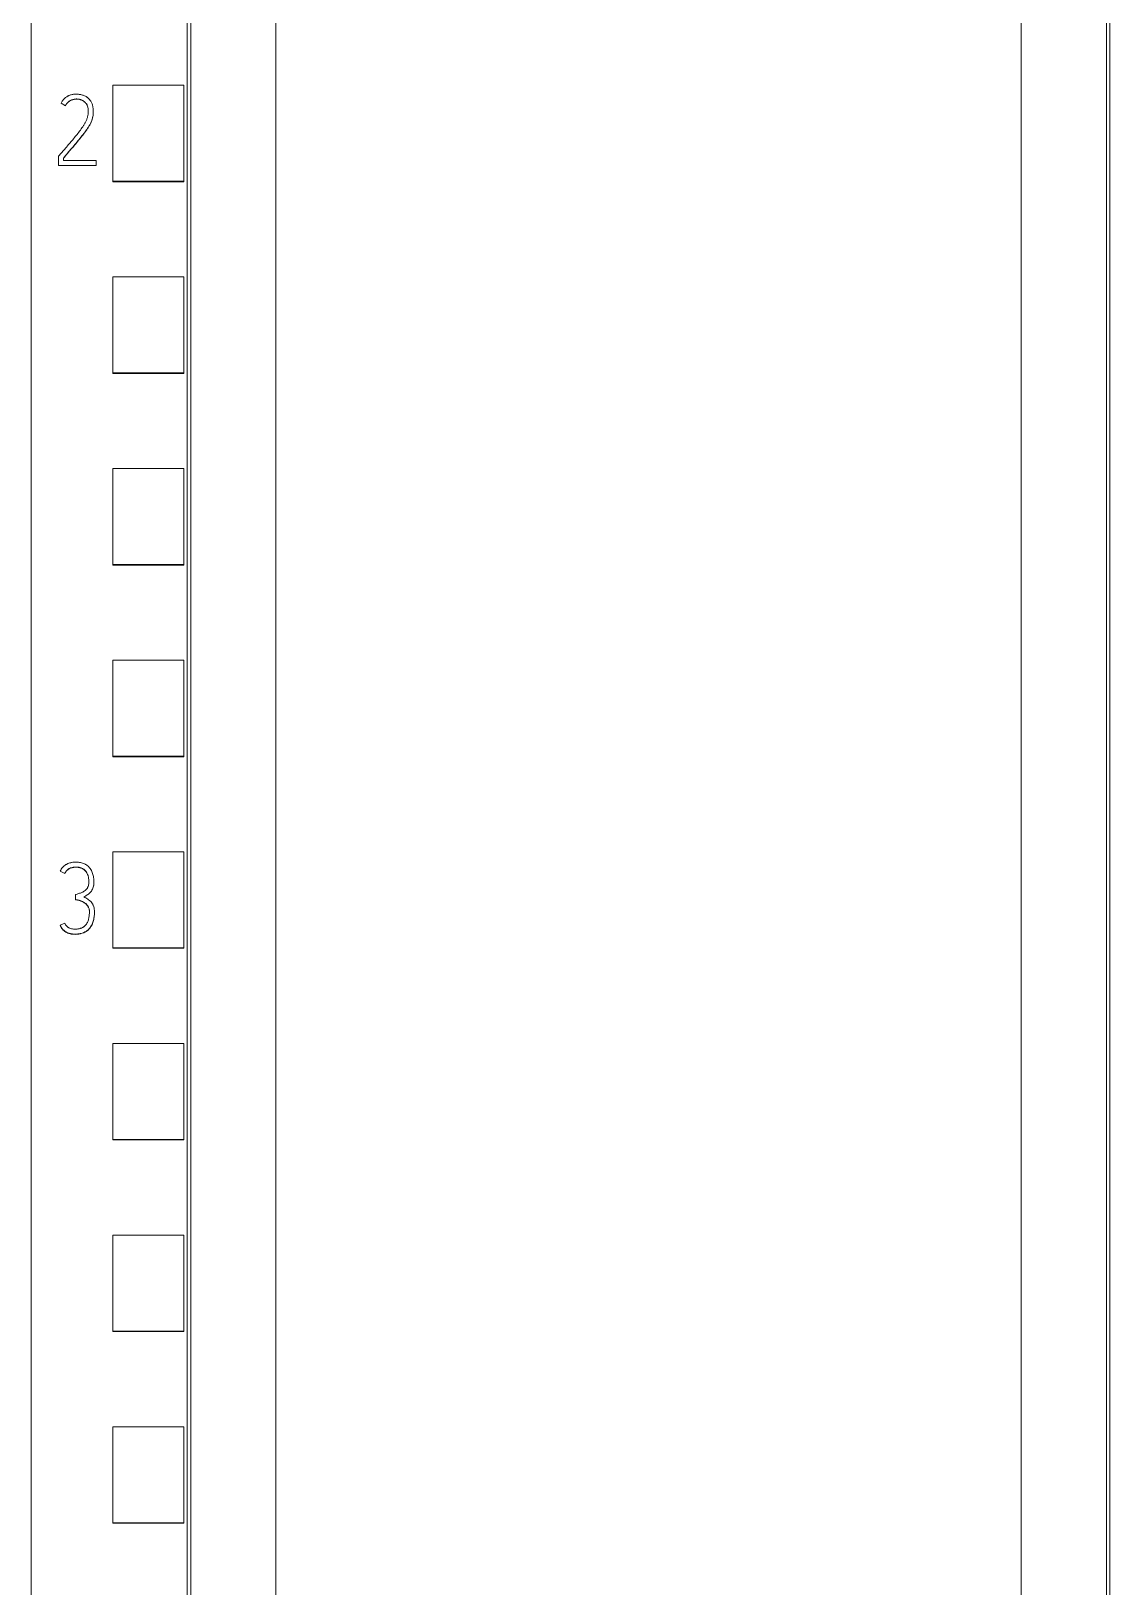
# Model space of a CAD drawing. Header units: millimetres. Extents: x 4137 to 6698, y 1400 to 3585.
# Drawn here: x 5938.25 to 5968.65, y 3271.34 to 3315.18 of the extents above; entities that cross this region are included whole.
import ezdxf

# ---------------------------------------------------------------- set-up
doc = ezdxf.new("R2010")
doc.units = ezdxf.units.MM
doc.layers.add('000-PI-Oprema', color=30, linetype='Continuous', lineweight=5)

msp = doc.modelspace()

# ---------------------------------------------------------------- linework, layer by layer
at = {"layer": '000-PI-Oprema', "color": 0, "linetype": 'ByBlock', "lineweight": 0}
for p, q in [((5938.248, 3360.465), (5938.248, 3247.047)), ((5942.648, 3358.185), (5942.648, 3249.37)), ((5968.648, 3249.37), (5968.648, 3358.185)), ((5940.548, 3310.955), (5940.548, 3313.657)), ((5942.548, 3313.657), (5940.548, 3313.657)), ((5942.548, 3310.955), (5942.548, 3313.657)), ((5940, 3312.915), (5940, 3312.921)), ((5940.083, 3311.537), (5939.157, 3311.537)), ((5940.083, 3311.398), (5940.083, 3311.537)), ((5939.018, 3311.398), (5940.083, 3311.398)), ((5940.083, 3311.392), (5939.018, 3311.392)), ((5940.083, 3311.398), (5940.083, 3311.392)), ((5940.548, 3310.934), (5940.548, 3310.955)), ((5942.548, 3310.955), (5940.548, 3310.955)), ((5942.548, 3310.934), (5940.548, 3310.934)), ((5942.548, 3310.934), (5942.548, 3310.955)), ((5940.548, 3305.554), (5940.548, 3308.255)), ((5942.548, 3308.255), (5940.548, 3308.255)), ((5942.548, 3305.554), (5942.548, 3308.255)), ((5940.548, 3305.534), (5940.548, 3305.554)), ((5942.548, 3305.554), (5940.548, 3305.554)), ((5942.548, 3305.534), (5940.548, 3305.534)), ((5942.548, 3305.534), (5942.548, 3305.554)), ((5940.548, 3300.152), (5940.548, 3302.854)), ((5942.548, 3302.854), (5940.548, 3302.854)), ((5942.548, 3300.152), (5942.548, 3302.854)), ((5940.548, 3300.134), (5940.548, 3300.152)), ((5942.548, 3300.152), (5940.548, 3300.152)), ((5942.548, 3300.134), (5940.548, 3300.134)), ((5942.548, 3300.134), (5942.548, 3300.152)), ((5940.548, 3294.751), (5940.548, 3297.452)), ((5942.548, 3297.452), (5940.548, 3297.452)), ((5942.548, 3294.751), (5942.548, 3297.452)), ((5940.548, 3294.734), (5940.548, 3294.751)), ((5942.548, 3294.751), (5940.548, 3294.751)), ((5942.548, 3294.734), (5940.548, 3294.734)), ((5942.548, 3294.734), (5942.548, 3294.751)), ((5940.548, 3289.349), (5940.548, 3292.05)), ((5942.548, 3292.05), (5940.548, 3292.05)), ((5942.548, 3289.349), (5942.548, 3292.05)), ((5940.015, 3291.194), (5940.015, 3291.2)), ((5939.494, 3290.847), (5939.494, 3290.841)), ((5939.502, 3290.709), (5939.502, 3290.703)), ((5940.032, 3290.341), (5940.032, 3290.347)), ((5940.548, 3289.334), (5940.548, 3289.349)), ((5942.548, 3289.349), (5940.548, 3289.349)), ((5942.548, 3289.334), (5940.548, 3289.334)), ((5942.548, 3289.334), (5942.548, 3289.349)), ((5940.548, 3283.947), (5940.548, 3286.649)), ((5942.548, 3286.649), (5940.548, 3286.649)), ((5942.548, 3283.947), (5942.548, 3286.649)), ((5940.548, 3283.934), (5940.548, 3283.947)), ((5942.548, 3283.947), (5940.548, 3283.947)), ((5942.548, 3283.934), (5940.548, 3283.934)), ((5942.548, 3283.934), (5942.548, 3283.947)), ((5940.548, 3278.546), (5940.548, 3281.247)), ((5942.548, 3281.247), (5940.548, 3281.247)), ((5942.548, 3278.546), (5942.548, 3281.247)), ((5940.548, 3278.534), (5940.548, 3278.546)), ((5942.548, 3278.546), (5940.548, 3278.546)), ((5942.548, 3278.534), (5940.548, 3278.534)), ((5942.548, 3278.534), (5942.548, 3278.546)), ((5940.548, 3273.144), (5940.548, 3275.845)), ((5942.548, 3275.845), (5940.548, 3275.845)), ((5942.548, 3273.144), (5942.548, 3275.845)), ((5940.548, 3273.135), (5940.548, 3273.144)), ((5942.548, 3273.144), (5940.548, 3273.144)), ((5942.548, 3273.135), (5940.548, 3273.135)), ((5942.548, 3273.135), (5942.548, 3273.144))]:
    msp.add_line(p, q, dxfattribs=at)
at = {"layer": '000-PI-Oprema', "color": 0, "linetype": 'ByBlock', "lineweight": 0, "ltscale": 0.25}
for p, q in [((5939.093, 3313.147), (5939.218, 3313.077)), ((5939.018, 3311.653), (5939.018, 3311.392)), ((5939.157, 3311.537), (5939.157, 3311.603)), ((5939.069, 3291.512), (5939.197, 3291.442)), ((5939.069, 3289.986), (5939.197, 3290.044))]:
    msp.add_line(p, q, dxfattribs=at)
at = {"layer": '000-PI-Oprema', "color": 0, "linetype": 'ByBlock', "lineweight": 0}
for points, knots in [([(5942.748, 3358.37), (5942.748, 3355.326), (5942.748, 3345.757), (5942.748, 3331.587), (5942.748, 3317.02), (5942.748, 3302.81), (5942.748, 3288.516), (5942.748, 3273.029), (5942.748, 3260.39), (5942.748, 3252.425), (5942.748, 3249.084)], [0, 0, 0, 0, 0.083934, 0.263736, 0.389889, 0.484142, 0.653794, 0.78188, 0.908517, 1, 1, 1, 1]), ([(5968.548, 3249.084), (5968.548, 3252.425), (5968.548, 3260.39), (5968.548, 3273.029), (5968.548, 3288.516), (5968.548, 3302.81), (5968.548, 3317.02), (5968.548, 3331.587), (5968.548, 3345.757), (5968.548, 3355.326), (5968.548, 3358.37)], [0, 0, 0, 0, 0.091483, 0.21812, 0.346206, 0.515858, 0.610111, 0.736264, 0.916066, 1, 1, 1, 1]), ([(5945.148, 3355.305), (5945.148, 3353.282), (5945.148, 3344.733), (5945.148, 3331.587), (5945.148, 3317.02), (5945.148, 3302.81), (5945.148, 3288.516), (5945.148, 3273.029), (5945.148, 3260.271), (5945.148, 3251.39), (5945.148, 3247.132), (5945.148, 3246.334)], [0, 0, 0, 0, 0.055935, 0.236292, 0.362833, 0.457376, 0.627551, 0.756032, 0.883059, 0.978086, 1, 1, 1, 1]), ([(5966.148, 3355.305), (5966.148, 3353.282), (5966.148, 3344.733), (5966.148, 3331.587), (5966.148, 3317.02), (5966.148, 3302.81), (5966.148, 3288.516), (5966.148, 3273.029), (5966.148, 3260.271), (5966.148, 3251.39), (5966.148, 3247.132), (5966.148, 3246.334)], [0, 0, 0, 0, 0.055935, 0.236292, 0.362833, 0.457376, 0.627551, 0.756032, 0.883059, 0.978086, 1, 1, 1, 1]), ([(5939.218, 3313.083), (5939.229, 3313.107), (5939.243, 3313.129), (5939.267, 3313.159), (5939.275, 3313.169), (5939.294, 3313.187), (5939.304, 3313.195), (5939.336, 3313.218), (5939.358, 3313.23), (5939.407, 3313.25), (5939.432, 3313.257), (5939.47, 3313.264), (5939.483, 3313.266), (5939.508, 3313.268), (5939.522, 3313.269), (5939.56, 3313.268), (5939.586, 3313.266), (5939.624, 3313.257), (5939.636, 3313.254), (5939.661, 3313.245), (5939.673, 3313.24), (5939.708, 3313.224), (5939.73, 3313.21), (5939.761, 3313.186), (5939.77, 3313.177), (5939.788, 3313.158), (5939.796, 3313.148), (5939.808, 3313.132), (5939.811, 3313.127), (5939.818, 3313.115), (5939.827, 3313.098), (5939.834, 3313.08), (5939.842, 3313.055), (5939.845, 3313.043), (5939.851, 3313.017), (5939.853, 3313.005), (5939.856, 3312.979), (5939.857, 3312.966), (5939.859, 3312.94), (5939.859, 3312.927), (5939.859, 3312.902), (5939.858, 3312.889), (5939.856, 3312.863), (5939.855, 3312.85), (5939.85, 3312.811), (5939.845, 3312.786), (5939.835, 3312.749), (5939.831, 3312.736), (5939.823, 3312.712), (5939.819, 3312.7), (5939.804, 3312.664), (5939.793, 3312.64), (5939.769, 3312.595), (5939.756, 3312.573), (5939.73, 3312.529), (5939.716, 3312.508), (5939.673, 3312.444), (5939.643, 3312.402), (5939.551, 3312.279), (5939.486, 3312.199), (5939.387, 3312.081), (5939.353, 3312.042), (5939.287, 3311.964), (5939.253, 3311.925), (5939.186, 3311.847), (5939.153, 3311.808), (5939.085, 3311.731), (5939.052, 3311.692), (5939.018, 3311.653)], [0, 0, 0, 0, 0.03125, 0.03125, 0.046875, 0.046875, 0.0625, 0.0625, 0.09375, 0.09375, 0.125, 0.125, 0.140625, 0.140625, 0.15625, 0.15625, 0.1875, 0.1875, 0.203125, 0.203125, 0.21875, 0.21875, 0.25, 0.25, 0.265625, 0.265625, 0.28125, 0.28125, 0.289063, 0.289063, 0.296875, 0.3125, 0.3125, 0.328125, 0.328125, 0.34375, 0.34375, 0.359375, 0.359375, 0.375, 0.375, 0.390625, 0.390625, 0.40625, 0.40625, 0.4375, 0.4375, 0.453125, 0.453125, 0.46875, 0.46875, 0.5, 0.5, 0.53125, 0.53125, 0.5625, 0.5625, 0.625, 0.625, 0.75, 0.75, 0.8125, 0.8125, 0.875, 0.875, 0.9375, 0.9375, 1, 1, 1, 1]), ([(5939.157, 3311.603), (5939.196, 3311.649), (5939.235, 3311.695), (5939.313, 3311.787), (5939.352, 3311.833), (5939.43, 3311.924), (5939.469, 3311.97), (5939.547, 3312.062), (5939.585, 3312.109), (5939.661, 3312.202), (5939.699, 3312.249), (5939.753, 3312.321), (5939.771, 3312.345), (5939.806, 3312.394), (5939.824, 3312.419), (5939.857, 3312.469), (5939.873, 3312.494), (5939.903, 3312.546), (5939.918, 3312.573), (5939.936, 3312.614), (5939.942, 3312.628), (5939.953, 3312.656), (5939.959, 3312.67), (5939.973, 3312.713), (5939.98, 3312.742), (5939.991, 3312.801), (5939.995, 3312.831), (5939.999, 3312.876), (5940, 3312.891), (5940, 3312.921), (5940, 3312.937), (5939.998, 3312.982), (5939.995, 3313.012), (5939.987, 3313.056), (5939.984, 3313.071), (5939.976, 3313.1), (5939.971, 3313.115), (5939.961, 3313.143), (5939.955, 3313.157), (5939.942, 3313.184), (5939.934, 3313.197), (5939.922, 3313.216), (5939.918, 3313.222), (5939.909, 3313.234), (5939.904, 3313.241), (5939.889, 3313.258), (5939.879, 3313.269), (5939.858, 3313.29), (5939.847, 3313.301), (5939.829, 3313.314), (5939.823, 3313.319), (5939.81, 3313.327), (5939.803, 3313.331), (5939.77, 3313.351), (5939.743, 3313.363), (5939.7, 3313.378), (5939.685, 3313.382), (5939.656, 3313.39), (5939.641, 3313.393), (5939.611, 3313.399), (5939.596, 3313.4), (5939.566, 3313.403), (5939.551, 3313.404), (5939.521, 3313.405), (5939.506, 3313.404), (5939.476, 3313.403), (5939.46, 3313.402), (5939.415, 3313.397), (5939.385, 3313.391), (5939.342, 3313.377), (5939.328, 3313.372), (5939.307, 3313.362), (5939.3, 3313.359), (5939.287, 3313.352), (5939.28, 3313.349), (5939.247, 3313.33), (5939.223, 3313.312), (5939.189, 3313.282), (5939.178, 3313.271), (5939.157, 3313.249), (5939.148, 3313.237), (5939.121, 3313.201), (5939.106, 3313.175), (5939.093, 3313.147)], [0, 0, 0, 0, 0.0625, 0.0625, 0.125, 0.125, 0.1875, 0.1875, 0.25, 0.25, 0.3125, 0.3125, 0.34375, 0.34375, 0.375, 0.375, 0.40625, 0.40625, 0.4375, 0.4375, 0.453125, 0.453125, 0.46875, 0.46875, 0.5, 0.5, 0.53125, 0.53125, 0.546875, 0.546875, 0.5625, 0.5625, 0.59375, 0.59375, 0.609375, 0.609375, 0.625, 0.625, 0.640625, 0.640625, 0.65625, 0.65625, 0.664062, 0.664062, 0.671875, 0.671875, 0.6875, 0.6875, 0.703125, 0.703125, 0.710937, 0.710937, 0.71875, 0.71875, 0.75, 0.75, 0.765625, 0.765625, 0.78125, 0.78125, 0.796875, 0.796875, 0.8125, 0.8125, 0.828125, 0.828125, 0.84375, 0.84375, 0.875, 0.875, 0.890625, 0.890625, 0.898437, 0.898437, 0.90625, 0.90625, 0.9375, 0.9375, 0.953125, 0.953125, 0.96875, 0.96875, 1, 1, 1, 1]), ([(5939.859, 3312.912), (5939.859, 3312.923), (5939.859, 3312.933), (5939.857, 3312.957), (5939.856, 3312.969), (5939.853, 3312.995), (5939.851, 3313.008), (5939.846, 3313.033), (5939.843, 3313.046), (5939.835, 3313.071), (5939.83, 3313.083), (5939.822, 3313.1), (5939.819, 3313.106), (5939.813, 3313.118), (5939.809, 3313.123), (5939.791, 3313.15), (5939.773, 3313.169), (5939.748, 3313.19), (5939.743, 3313.194), (5939.732, 3313.202), (5939.716, 3313.212), (5939.688, 3313.228), (5939.664, 3313.238), (5939.639, 3313.247), (5939.626, 3313.25), (5939.588, 3313.259), (5939.563, 3313.262), (5939.51, 3313.263), (5939.471, 3313.26), (5939.433, 3313.251), (5939.408, 3313.243), (5939.396, 3313.239), (5939.372, 3313.229), (5939.36, 3313.224), (5939.337, 3313.212), (5939.326, 3313.205), (5939.294, 3313.182), (5939.275, 3313.164), (5939.251, 3313.133), (5939.244, 3313.123), (5939.23, 3313.1), (5939.224, 3313.089), (5939.218, 3313.077)], [0, 0, 0, 0, 0.034384, 0.034384, 0.076368, 0.076368, 0.118351, 0.118351, 0.160334, 0.160334, 0.202317, 0.202317, 0.223309, 0.223309, 0.244301, 0.244301, 0.328267, 0.328267, 0.349259, 0.349259, 0.370251, 0.412234, 0.454217, 0.454217, 0.496201, 0.496201, 0.580167, 0.580167, 0.664134, 0.706117, 0.706117, 0.7481, 0.7481, 0.790084, 0.790084, 0.832067, 0.832067, 0.916033, 0.916033, 0.958017, 0.958017, 1, 1, 1, 1]), ([(5940, 3312.916), (5940, 3312.894), (5939.999, 3312.873), (5939.995, 3312.822), (5939.991, 3312.792), (5939.982, 3312.748), (5939.979, 3312.733), (5939.971, 3312.704), (5939.967, 3312.689), (5939.958, 3312.661), (5939.952, 3312.647), (5939.941, 3312.619), (5939.935, 3312.605), (5939.916, 3312.564), (5939.902, 3312.538), (5939.872, 3312.486), (5939.855, 3312.46), (5939.822, 3312.41), (5939.805, 3312.386), (5939.77, 3312.337), (5939.752, 3312.313), (5939.697, 3312.241), (5939.66, 3312.194), (5939.584, 3312.101), (5939.546, 3312.055), (5939.468, 3311.963), (5939.429, 3311.917), (5939.351, 3311.826), (5939.312, 3311.78), (5939.234, 3311.689), (5939.196, 3311.643), (5939.157, 3311.597)], [0, 0, 0, 0, 0.040253, 0.040253, 0.096709, 0.096709, 0.124936, 0.124936, 0.153164, 0.153164, 0.181392, 0.181392, 0.20962, 0.20962, 0.266076, 0.266076, 0.322531, 0.322531, 0.378987, 0.378987, 0.435443, 0.435443, 0.548354, 0.548354, 0.661266, 0.661266, 0.774177, 0.774177, 0.887089, 0.887089, 1, 1, 1, 1]), ([(5939.069, 3291.512), (5939.078, 3291.531), (5939.097, 3291.566), (5939.122, 3291.598), (5939.142, 3291.621), (5939.149, 3291.628), (5939.164, 3291.642), (5939.172, 3291.649), (5939.195, 3291.668), (5939.211, 3291.68), (5939.237, 3291.696), (5939.246, 3291.701), (5939.264, 3291.71), (5939.273, 3291.715), (5939.301, 3291.727), (5939.32, 3291.734), (5939.349, 3291.742), (5939.359, 3291.745), (5939.378, 3291.749), (5939.388, 3291.751), (5939.418, 3291.756), (5939.458, 3291.761), (5939.498, 3291.762), (5939.539, 3291.761), (5939.559, 3291.761), (5939.599, 3291.757), (5939.619, 3291.754), (5939.659, 3291.746), (5939.678, 3291.742), (5939.717, 3291.729), (5939.735, 3291.722), (5939.763, 3291.709), (5939.772, 3291.704), (5939.79, 3291.694), (5939.798, 3291.689), (5939.823, 3291.672), (5939.839, 3291.66), (5939.861, 3291.64), (5939.868, 3291.633), (5939.882, 3291.618), (5939.889, 3291.61), (5939.908, 3291.587), (5939.92, 3291.57), (5939.941, 3291.536), (5939.95, 3291.518), (5939.975, 3291.463), (5939.987, 3291.424), (5940, 3291.366), (5940.004, 3291.346), (5940.01, 3291.306), (5940.012, 3291.286), (5940.014, 3291.246), (5940.015, 3291.226), (5940.015, 3291.186), (5940.015, 3291.166), (5940.012, 3291.125), (5940.01, 3291.105), (5940.002, 3291.065), (5939.996, 3291.046), (5939.981, 3291.009), (5939.973, 3290.991), (5939.957, 3290.964), (5939.952, 3290.956), (5939.94, 3290.939), (5939.934, 3290.931), (5939.914, 3290.908), (5939.9, 3290.894), (5939.878, 3290.874), (5939.87, 3290.867), (5939.854, 3290.855), (5939.845, 3290.849), (5939.82, 3290.833), (5939.803, 3290.822), (5939.768, 3290.802), (5939.75, 3290.793), (5939.732, 3290.784)], [0, 0, 0, 0, 0.03125, 0.0625, 0.0625, 0.078125, 0.078125, 0.09375, 0.09375, 0.125, 0.125, 0.140625, 0.140625, 0.15625, 0.15625, 0.1875, 0.1875, 0.203125, 0.203125, 0.21875, 0.21875, 0.25, 0.28125, 0.28125, 0.3125, 0.3125, 0.34375, 0.34375, 0.375, 0.375, 0.40625, 0.40625, 0.421875, 0.421875, 0.4375, 0.4375, 0.46875, 0.46875, 0.484375, 0.484375, 0.5, 0.5, 0.53125, 0.53125, 0.5625, 0.5625, 0.625, 0.625, 0.65625, 0.65625, 0.6875, 0.6875, 0.71875, 0.71875, 0.75, 0.75, 0.78125, 0.78125, 0.8125, 0.8125, 0.84375, 0.84375, 0.859375, 0.859375, 0.875, 0.875, 0.90625, 0.90625, 0.921875, 0.921875, 0.9375, 0.9375, 0.96875, 0.96875, 1, 1, 1, 1]), ([(5939.494, 3290.847), (5939.525, 3290.857), (5939.557, 3290.866), (5939.62, 3290.886), (5939.651, 3290.896), (5939.696, 3290.916), (5939.711, 3290.924), (5939.74, 3290.941), (5939.753, 3290.95), (5939.773, 3290.965), (5939.779, 3290.971), (5939.791, 3290.982), (5939.797, 3290.988), (5939.813, 3291.007), (5939.824, 3291.019), (5939.837, 3291.04), (5939.841, 3291.047), (5939.849, 3291.062), (5939.852, 3291.07), (5939.861, 3291.093), (5939.865, 3291.109), (5939.871, 3291.141), (5939.873, 3291.158), (5939.874, 3291.191), (5939.874, 3291.207), (5939.873, 3291.257), (5939.871, 3291.289), (5939.863, 3291.338), (5939.86, 3291.354), (5939.853, 3291.378), (5939.851, 3291.386), (5939.846, 3291.402), (5939.843, 3291.41), (5939.834, 3291.433), (5939.827, 3291.448), (5939.81, 3291.477), (5939.801, 3291.491), (5939.781, 3291.517), (5939.77, 3291.53), (5939.752, 3291.547), (5939.746, 3291.552), (5939.733, 3291.562), (5939.726, 3291.567), (5939.705, 3291.581), (5939.69, 3291.589), (5939.66, 3291.601), (5939.644, 3291.607), (5939.611, 3291.615), (5939.595, 3291.617), (5939.562, 3291.621), (5939.546, 3291.623), (5939.512, 3291.623), (5939.496, 3291.623), (5939.462, 3291.621), (5939.446, 3291.619), (5939.413, 3291.614), (5939.397, 3291.611), (5939.373, 3291.603), (5939.365, 3291.601), (5939.35, 3291.595), (5939.342, 3291.592), (5939.327, 3291.585), (5939.319, 3291.581), (5939.305, 3291.572), (5939.298, 3291.568), (5939.278, 3291.553), (5939.265, 3291.542), (5939.242, 3291.518), (5939.232, 3291.506), (5939.213, 3291.478), (5939.205, 3291.464), (5939.197, 3291.449)], [0, 0, 0, 0, 0.0625, 0.0625, 0.125, 0.125, 0.15625, 0.15625, 0.1875, 0.1875, 0.203125, 0.203125, 0.21875, 0.21875, 0.25, 0.25, 0.265625, 0.265625, 0.28125, 0.28125, 0.3125, 0.3125, 0.34375, 0.34375, 0.375, 0.375, 0.4375, 0.4375, 0.46875, 0.46875, 0.484375, 0.484375, 0.5, 0.5, 0.53125, 0.53125, 0.5625, 0.5625, 0.59375, 0.59375, 0.609375, 0.609375, 0.625, 0.625, 0.65625, 0.65625, 0.6875, 0.6875, 0.71875, 0.71875, 0.75, 0.75, 0.78125, 0.78125, 0.8125, 0.8125, 0.84375, 0.84375, 0.859375, 0.859375, 0.875, 0.875, 0.890625, 0.890625, 0.90625, 0.90625, 0.9375, 0.9375, 0.96875, 0.96875, 1, 1, 1, 1]), ([(5939.197, 3291.442), (5939.204, 3291.457), (5939.213, 3291.472), (5939.231, 3291.499), (5939.241, 3291.511), (5939.259, 3291.529), (5939.265, 3291.535), (5939.277, 3291.546), (5939.284, 3291.551), (5939.297, 3291.561), (5939.304, 3291.565), (5939.318, 3291.574), (5939.325, 3291.578), (5939.348, 3291.588), (5939.363, 3291.594), (5939.395, 3291.604), (5939.411, 3291.607), (5939.444, 3291.613), (5939.46, 3291.615), (5939.493, 3291.617), (5939.51, 3291.617), (5939.56, 3291.616), (5939.592, 3291.613), (5939.633, 3291.603), (5939.641, 3291.601), (5939.657, 3291.596), (5939.665, 3291.593), (5939.688, 3291.584), (5939.702, 3291.576), (5939.724, 3291.563), (5939.73, 3291.558), (5939.743, 3291.548), (5939.75, 3291.543), (5939.768, 3291.526), (5939.779, 3291.513), (5939.794, 3291.494), (5939.799, 3291.487), (5939.809, 3291.473), (5939.822, 3291.452), (5939.832, 3291.43), (5939.845, 3291.399), (5939.85, 3291.383), (5939.859, 3291.354), (5939.862, 3291.34), (5939.864, 3291.326)], [0, 0, 0, 0, 0.055989, 0.055989, 0.111979, 0.111979, 0.139974, 0.139974, 0.167968, 0.167968, 0.195963, 0.195963, 0.223958, 0.223958, 0.279947, 0.279947, 0.335937, 0.335937, 0.391926, 0.391926, 0.447916, 0.447916, 0.559895, 0.559895, 0.587889, 0.587889, 0.615884, 0.615884, 0.671874, 0.671874, 0.699868, 0.699868, 0.727863, 0.727863, 0.783853, 0.783853, 0.811847, 0.811847, 0.839842, 0.895832, 0.895832, 0.951821, 0.951821, 1, 1, 1, 1]), ([(5940.01, 3291.104), (5940.011, 3291.115), (5940.013, 3291.126), (5940.015, 3291.156), (5940.015, 3291.175), (5940.015, 3291.193)], [0, 0, 0, 0, 0.372922, 0.372922, 1, 1, 1, 1]), ([(5939.732, 3290.784), (5939.751, 3290.774), (5939.77, 3290.764), (5939.806, 3290.743), (5939.824, 3290.732), (5939.859, 3290.709), (5939.876, 3290.697), (5939.901, 3290.677), (5939.909, 3290.669), (5939.924, 3290.655), (5939.931, 3290.647), (5939.951, 3290.623), (5939.964, 3290.606), (5939.98, 3290.579), (5939.985, 3290.569), (5939.994, 3290.55), (5939.998, 3290.541), (5940.01, 3290.511), (5940.016, 3290.491), (5940.023, 3290.46), (5940.025, 3290.45), (5940.028, 3290.429), (5940.029, 3290.418), (5940.032, 3290.387), (5940.032, 3290.366), (5940.032, 3290.324), (5940.031, 3290.303), (5940.029, 3290.261), (5940.027, 3290.24), (5940.021, 3290.199), (5940.018, 3290.178), (5940.005, 3290.116), (5939.994, 3290.076), (5939.974, 3290.028), (5939.97, 3290.018), (5939.961, 3289.999), (5939.956, 3289.99), (5939.941, 3289.962), (5939.93, 3289.944), (5939.905, 3289.91), (5939.892, 3289.894), (5939.87, 3289.871), (5939.862, 3289.863), (5939.847, 3289.849), (5939.838, 3289.842), (5939.813, 3289.823), (5939.796, 3289.811), (5939.769, 3289.796), (5939.759, 3289.791), (5939.74, 3289.782), (5939.73, 3289.778), (5939.681, 3289.758), (5939.64, 3289.748), (5939.578, 3289.738), (5939.557, 3289.736), (5939.514, 3289.734), (5939.493, 3289.733), (5939.451, 3289.734), (5939.43, 3289.735), (5939.399, 3289.739), (5939.388, 3289.74), (5939.367, 3289.744), (5939.357, 3289.746), (5939.326, 3289.753), (5939.306, 3289.76), (5939.276, 3289.771), (5939.267, 3289.776), (5939.248, 3289.785), (5939.238, 3289.79), (5939.211, 3289.806), (5939.193, 3289.818), (5939.169, 3289.838), (5939.161, 3289.845), (5939.147, 3289.861), (5939.14, 3289.869), (5939.12, 3289.894), (5939.109, 3289.911), (5939.088, 3289.948), (5939.078, 3289.966), (5939.069, 3289.986)], [0, 0, 0, 0, 0.03125, 0.03125, 0.0625, 0.0625, 0.09375, 0.09375, 0.109375, 0.109375, 0.125, 0.125, 0.15625, 0.15625, 0.171875, 0.171875, 0.1875, 0.1875, 0.21875, 0.21875, 0.234375, 0.234375, 0.25, 0.25, 0.28125, 0.28125, 0.3125, 0.3125, 0.34375, 0.34375, 0.375, 0.375, 0.4375, 0.4375, 0.453125, 0.453125, 0.46875, 0.46875, 0.5, 0.5, 0.53125, 0.53125, 0.546875, 0.546875, 0.5625, 0.5625, 0.59375, 0.59375, 0.609375, 0.609375, 0.625, 0.625, 0.6875, 0.6875, 0.71875, 0.71875, 0.75, 0.75, 0.78125, 0.78125, 0.796875, 0.796875, 0.8125, 0.8125, 0.84375, 0.84375, 0.859375, 0.859375, 0.875, 0.875, 0.90625, 0.90625, 0.921875, 0.921875, 0.9375, 0.9375, 0.96875, 0.96875, 1, 1, 1, 1]), ([(5939.197, 3290.044), (5939.204, 3290.028), (5939.212, 3290.013), (5939.23, 3289.983), (5939.24, 3289.97), (5939.258, 3289.95), (5939.264, 3289.944), (5939.278, 3289.933), (5939.284, 3289.928), (5939.299, 3289.918), (5939.306, 3289.914), (5939.322, 3289.905), (5939.33, 3289.902), (5939.354, 3289.892), (5939.37, 3289.888), (5939.404, 3289.881), (5939.422, 3289.878), (5939.456, 3289.875), (5939.473, 3289.875), (5939.508, 3289.875), (5939.525, 3289.876), (5939.559, 3289.878), (5939.576, 3289.881), (5939.602, 3289.886), (5939.61, 3289.887), (5939.627, 3289.892), (5939.636, 3289.894), (5939.66, 3289.902), (5939.676, 3289.908), (5939.7, 3289.92), (5939.707, 3289.924), (5939.722, 3289.933), (5939.73, 3289.938), (5939.75, 3289.953), (5939.763, 3289.964), (5939.787, 3289.989), (5939.798, 3290.003), (5939.818, 3290.032), (5939.826, 3290.047), (5939.841, 3290.078), (5939.848, 3290.094), (5939.865, 3290.144), (5939.872, 3290.177), (5939.881, 3290.228), (5939.884, 3290.245), (5939.887, 3290.28), (5939.889, 3290.297), (5939.891, 3290.331), (5939.891, 3290.349), (5939.89, 3290.374), (5939.89, 3290.383), (5939.889, 3290.4), (5939.888, 3290.409), (5939.884, 3290.435), (5939.88, 3290.452), (5939.871, 3290.476), (5939.868, 3290.484), (5939.861, 3290.5), (5939.857, 3290.507), (5939.843, 3290.53), (5939.833, 3290.544), (5939.811, 3290.57), (5939.799, 3290.583), (5939.773, 3290.605), (5939.759, 3290.616), (5939.73, 3290.634), (5939.715, 3290.643), (5939.684, 3290.658), (5939.668, 3290.665), (5939.636, 3290.676), (5939.619, 3290.681), (5939.57, 3290.695), (5939.536, 3290.703), (5939.502, 3290.709)], [0, 0, 0, 0, 0.03125, 0.03125, 0.0625, 0.0625, 0.078125, 0.078125, 0.09375, 0.09375, 0.109375, 0.109375, 0.125, 0.125, 0.15625, 0.15625, 0.1875, 0.1875, 0.21875, 0.21875, 0.25, 0.25, 0.28125, 0.28125, 0.296875, 0.296875, 0.3125, 0.3125, 0.34375, 0.34375, 0.359375, 0.359375, 0.375, 0.375, 0.40625, 0.40625, 0.4375, 0.4375, 0.46875, 0.46875, 0.5, 0.5, 0.5625, 0.5625, 0.59375, 0.59375, 0.625, 0.625, 0.65625, 0.65625, 0.671875, 0.671875, 0.6875, 0.6875, 0.71875, 0.71875, 0.734375, 0.734375, 0.75, 0.75, 0.78125, 0.78125, 0.8125, 0.8125, 0.84375, 0.84375, 0.875, 0.875, 0.90625, 0.90625, 0.9375, 0.9375, 1, 1, 1, 1]), ([(5939.502, 3290.703), (5939.536, 3290.697), (5939.57, 3290.689), (5939.619, 3290.675), (5939.635, 3290.67), (5939.668, 3290.658), (5939.684, 3290.652), (5939.707, 3290.64), (5939.715, 3290.636), (5939.73, 3290.628), (5939.737, 3290.623), (5939.759, 3290.609), (5939.773, 3290.599), (5939.793, 3290.582), (5939.799, 3290.576), (5939.811, 3290.564), (5939.817, 3290.557), (5939.833, 3290.537), (5939.843, 3290.523), (5939.857, 3290.501), (5939.861, 3290.493), (5939.864, 3290.485), (5939.865, 3290.485), (5939.865, 3290.484)], [0, 0, 0, 0, 0.234549, 0.234549, 0.351824, 0.351824, 0.469098, 0.469098, 0.527735, 0.527735, 0.586373, 0.586373, 0.703647, 0.703647, 0.762285, 0.762285, 0.820922, 0.820922, 0.938196, 0.938196, 0.996834, 0.996834, 1, 1, 1, 1]), ([(5939.069, 3289.98), (5939.078, 3289.96), (5939.088, 3289.941), (5939.109, 3289.905), (5939.12, 3289.887), (5939.14, 3289.862), (5939.147, 3289.854), (5939.161, 3289.839), (5939.169, 3289.832), (5939.193, 3289.812), (5939.21, 3289.8), (5939.238, 3289.784), (5939.247, 3289.779), (5939.266, 3289.77), (5939.276, 3289.765), (5939.305, 3289.754), (5939.325, 3289.747), (5939.366, 3289.737), (5939.387, 3289.734), (5939.429, 3289.729), (5939.45, 3289.728), (5939.491, 3289.727), (5939.512, 3289.727), (5939.554, 3289.73), (5939.575, 3289.732), (5939.607, 3289.736), (5939.617, 3289.738), (5939.638, 3289.742), (5939.648, 3289.745), (5939.678, 3289.752), (5939.698, 3289.759), (5939.728, 3289.77), (5939.737, 3289.774), (5939.757, 3289.783), (5939.766, 3289.788), (5939.794, 3289.804), (5939.811, 3289.815), (5939.844, 3289.841), (5939.86, 3289.854), (5939.889, 3289.885), (5939.903, 3289.901), (5939.928, 3289.935), (5939.939, 3289.952), (5939.955, 3289.98), (5939.96, 3289.989), (5939.969, 3290.008), (5939.973, 3290.018), (5939.993, 3290.067), (5940.005, 3290.107), (5940.017, 3290.168), (5940.021, 3290.189), (5940.026, 3290.231), (5940.028, 3290.252), (5940.03, 3290.276), (5940.03, 3290.279), (5940.03, 3290.282)], [0, 0, 0, 0, 0.045144, 0.045144, 0.090287, 0.090287, 0.112859, 0.112859, 0.135431, 0.135431, 0.180575, 0.180575, 0.203147, 0.203147, 0.225718, 0.225718, 0.270862, 0.270862, 0.316006, 0.316006, 0.361149, 0.361149, 0.406293, 0.406293, 0.451437, 0.451437, 0.474009, 0.474009, 0.49658, 0.49658, 0.541724, 0.541724, 0.564296, 0.564296, 0.586868, 0.586868, 0.632011, 0.632011, 0.677155, 0.677155, 0.722299, 0.722299, 0.767442, 0.767442, 0.790014, 0.790014, 0.812586, 0.812586, 0.902873, 0.902873, 0.948017, 0.948017, 0.993161, 0.993161, 1, 1, 1, 1])]:
    msp.add_open_spline(points, degree=3, knots=knots, dxfattribs=at)
for points, weights in [([(5939.502, 3290.709), (5939.498, 3290.778), (5939.494, 3290.847)], [0.500000009599, 0.499999990401, 0.500000009599]), ([(5939.494, 3290.841), (5939.498, 3290.772), (5939.502, 3290.703)], [0.499999969803, 0.500000030197, 0.499999969803])]:
    msp.add_rational_spline(points, weights, degree=2, dxfattribs=at)

doc.saveas('drawing.dxf')
